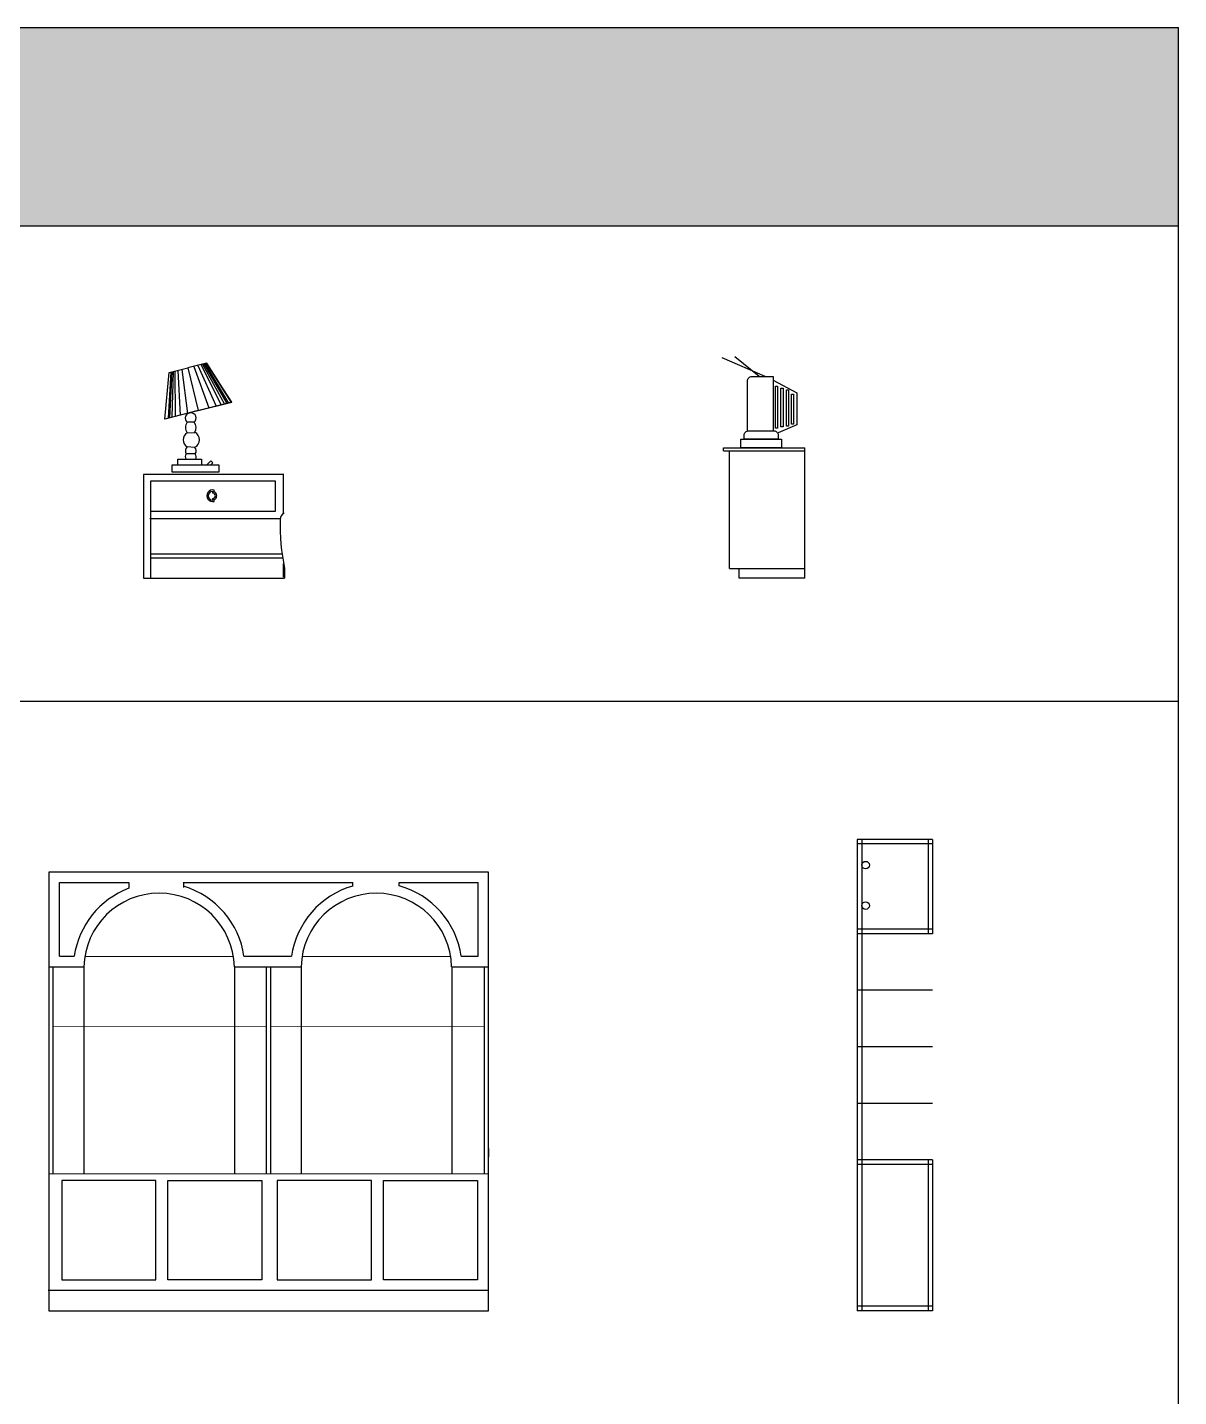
# Model space of a CAD drawing. Header units: millimetres. Extents: x 51491 to 87084, y 5379 to 33460.
# Drawn here: x 80211 to 87084, y 25289 to 33460 of the extents above; entities that cross this region are included whole.
import ezdxf

# ---------------------------------------------------------------- set-up
doc = ezdxf.new("R2010")
doc.units = ezdxf.units.MM
doc.layers.add('www.cad-blocks.net', color=7, linetype='Continuous')

# ---------------------------------------------------------------- blocks, each defined once
blk = doc.blocks.new('A$C19D019F7')
for p, q in [((2630.2, 2617.2), (5.2, 2617.2)), ((5.2, 2617.2), (5.2, 0)), ((2630.2, 0), (2630.2, 2617.2)), ((67.7, 2554.7), (482.4, 2554.7)), ((67.7, 2115), (67.7, 2554.7)), ((482.4, 2554.9), (482.4, 2521)), ((809.6, 2557.6), (809.6, 2524.8)), ((809.6, 2554.7), (1820.2, 2554.7)), ((1820.2, 2534.5), (1820.2, 2554.7)), ((2096.1, 2554.7), (2567.7, 2554.7)), ((2096.1, 2535.6), (2096.1, 2554.7)), ((2567.7, 2115), (2567.7, 2554.7)), ((5.2, 2052.5), (214.2, 2052.5)), ((30.2, 817), (30.2, 2052.5)), ((67.7, 2115), (156.8, 2115)), ((214.2, 2052.5), (214.2, 817)), ((1112.4, 2052.5), (1511.2, 2052.5)), ((1112.4, 2052.5), (1511.2, 2052.5)), ((1113.1, 2052.5), (1113.1, 817)), ((1169.9, 2115), (1453.7, 2115)), ((1305.2, 817), (1305.2, 2052.5)), ((1330.2, 817), (1330.2, 2052.5)), ((1511.4, 2052.5), (1511.4, 817)), ((2409.4, 2052.5), (2630.2, 2052.5)), ((2409.4, 2052.5), (2630.2, 2052.5)), ((2410.3, 2052.5), (2410.3, 817)), ((2466.9, 2115), (2567.7, 2115)), ((2605.2, 817), (2605.2, 2052.5)), ((81.7, 776.4), (81.7, 184.1)), ((643.5, 776.4), (81.7, 776.4)), ((643.5, 184.1), (643.5, 776.4)), ((715, 184.1), (715, 776.4)), ((715, 776.4), (1276.8, 776.4)), ((1276.8, 776.4), (1276.8, 184.1)), ((1368.7, 776.4), (1368.7, 184.1)), ((1930.5, 776.4), (1368.7, 776.4)), ((1930.5, 184.1), (1930.5, 776.4)), ((2002, 184.1), (2002, 776.4)), ((2002, 776.4), (2563.8, 776.4)), ((2563.8, 776.4), (2563.8, 184.1)), ((81.7, 184.1), (643.5, 184.1)), ((1276.8, 184.1), (715, 184.1)), ((1368.7, 184.1), (1930.5, 184.1)), ((2563.8, 184.1), (2002, 184.1)), ((0, 122.9), (2630.2, 122.9)), ((5.2, 0), (2630.2, 0))]:
    blk.add_line(p, q)
at = {"linetype": 'ByBlock'}
for p, q in [((5.2, 968.8), (5.2, 918.8)), ((214.2, 968.8), (214.2, 918.8)), ((214.2, 968.8), (214.2, 918.8)), ((1113.1, 968.8), (1113.1, 918.8)), ((1113.1, 968.8), (1113.1, 918.8)), ((1511.4, 968.8), (1511.4, 918.8)), ((1511.4, 968.8), (1511.4, 918.8)), ((2410.3, 968.8), (2410.3, 918.8)), ((2410.3, 968.8), (2410.3, 918.8)), ((2630.2, 968.8), (2630.2, 918.8))]:
    blk.add_line(p, q, dxfattribs=at)
at = {"const_width": 5}
for points in [[(219.8, 2113.7), (1106.8, 2113.7)], [(1516.8, 2113.7), (2403.8, 2113.7)], [(30.2, 1695.1), (1305.2, 1695.1)], [(1330.2, 1695.1), (2605.2, 1695.1)], [(9.7, 817), (1305.2, 817)], [(1305.2, 817), (2630.2, 817)]]:
    blk.add_lwpolyline(points, dxfattribs=at)
for centre, radius, start, end in [((1960.3, 2042.2), 511.8, 105.88427, 171.8317), ((1960.3, 2042.2), 511.8, 8.1683, 74.6095), ((663.3, 2042.2), 511.8, 110.70082, 171.8317), ((663.3, 2042.2), 449.3, 1.30229, 178.69771), ((663.3, 2042.2), 511.8, 8.1683, 73.38571), ((1960.3, 2042.2), 449.3, 1.30229, 178.69771)]:
    blk.add_arc(centre, radius, start, end)
blk = doc.blocks.new('A$C63056A52')
for p, q in [((450, 2812.5), (0, 2812.5)), ((0, 2812.5), (0, 0)), ((450, 2785.5), (0, 2785.5)), ((27, 2812.5), (27, 0)), ((423, 2812.5), (423, 2250)), ((450, 2812.5), (450, 2250)), ((450, 2277), (0, 2277)), ((450, 2250), (0, 2250)), ((450, 1912.5), (0, 1912.5)), ((450, 1575), (0, 1575)), ((450, 1237.5), (0, 1237.5)), ((450, 900), (0, 900)), ((423, 900), (423, 0)), ((450, 900), (450, 0)), ((450, 873), (0, 873)), ((450, 27), (0, 27)), ((450, 0), (0, 0))]:
    blk.add_line(p, q)
for centre in [(50.1, 2659.1), (50.1, 2417.7)]:
    blk.add_circle(centre, 22.5)
blk = doc.blocks.new('A$C58621017')
at = {"linetype": 'Continuous'}
for p, q in [((254, 1899, 324), (305, 2454, 324)), ((327, 2459, 324), (294, 1909, 324)), ((305, 2454, 324), (530, 2510, 324)), ((338, 2462, 324), (312, 1914, 324)), ((353, 2466, 324), (339, 1921, 324)), ((376, 2472, 324), (380, 1931, 324)), ((409, 2480, 324), (439, 1946, 324)), ((458, 2492, 324), (526, 1968, 324)), ((530, 2510, 324), (654, 2000, 324)), ((601, 2528, 324), (782, 2032, 324)), ((650, 2540, 324), (869, 2054, 324)), ((683, 2549, 324), (928, 2069, 324)), ((706, 2554, 324), (968, 2079, 324)), ((721, 2558, 324), (995, 2086, 324)), ((732, 2561, 324), (1014, 2090, 324)), ((749, 2565, 324), (1045, 2098, 324)), ((751, 2565, 324), (1048, 2099, 324)), ((752, 2566, 324), (1049, 2099, 324)), ((753, 2566, 324), (1051, 2099, 324)), ((1053, 2100, 324), (254, 1899, 324)), ((654, 2000, 324), (254, 1899, 324)), ((606, 1861, 324), (523, 1861, 324)), ((521, 1736, 324), (612, 1741, 324)), ((619, 1485, 324), (509, 1485, 324)), ((612, 1562, 324), (521, 1567, 324)), ((343, 1352, 324), (901, 1352, 324)), ((343, 1264, 324), (343, 1352, 324)), ((411, 1420, 324), (507, 1420, 324)), ((411, 1352, 324), (411, 1420, 324)), ((507, 1420, 324), (621, 1420, 324)), ((621, 1420, 324), (694, 1420, 324)), ((694, 1420, 324), (694, 1352, 324)), ((755, 1352, 324), (805, 1403, 324)), ((829, 1379, 324), (803, 1352, 324)), ((805, 1403, 324), (829, 1379, 324)), ((901, 1352, 324), (901, 1264, 324)), ((901, 1264, 324), (343, 1264, 324)), ((826, 1016), (826, 1036)), ((844, 1030), (844, 1051)), ((826, 931), (826, 952)), ((844, 916), (844, 938))]:
    blk.add_line(p, q, dxfattribs=at)
for p, q in [((1674, 1240), (0, 1240)), ((0, 1240), (0, 0)), ((88, 1163), (1571, 1163)), ((88, 0), (88, 1163)), ((1571, 1163), (1571, 796)), ((1668, 1239), (1668, 831)), ((1673, 773), (1673, 1155)), ((76, 714), (1633, 714)), ((1571, 796), (88, 796)), ((1654, 288), (88, 288)), ((1661, 240), (88, 240)), ((1673, 12), (1673, 171)), ((0, 0), (1684, 0)), ((1684, 118), (1684, 0))]:
    blk.add_line(p, q)
at = {"linetype": 'Continuous', "elevation": 324}
blk.add_lwpolyline([(754, 2566), (530, 2510), (654, 2000), (1053, 2100)], close=True, dxfattribs=at)
at = {"linetype": 'Continuous'}
for centre, radius, start, end in [((564, 1910, 324), 64.6, 310.2566, 229.7434), ((599, 1798, 324), 98.9, 140.2425, 218.1619), ((527, 1797, 324), 102, 326.8909, 39.2268), ((571, 1652, 324), 98.6, 120.657, 239.343), ((571, 1652, 324), 98.6, 294.7857, 65.2143), ((564, 1519, 324), 64.6, 132.2991, 211.7569), ((564, 1451, 324), 64.6, 148.2431, 208.2737), ((564, 1519, 324), 64.6, 328.2431, 41.8295), ((564, 1451, 324), 64.6, 331.7263, 31.7569), ((826, 984), 69.8, 75.6689, 284.3311), ((826, 984), 52.5, 90, 270), ((826, 984), 31.8, 270, 90), ((826, 984), 49.1, 290.6166, 69.3834)]:
    blk.add_arc(centre, radius, start, end, dxfattribs=at)
for centre, radius, start, end in [((4059, 624), 2428, 178.1978, 192.0285), ((1720, 698), 88.8, 117.7644, 178.1978)]:
    blk.add_arc(centre, radius, start, end)
blk = doc.blocks.new('A$C771130D6')
for p, q in [((513, 2409), (0, 2630)), ((441, 2409), (148, 2642)), ((606, 2364), (892, 2211)), ((892, 2211), (892, 1830)), ((892, 1830), (669, 1737)), ((13, 1558), (985, 1558)), ((13, 1522), (13, 1558)), ((13, 1522), (985, 1522)), ((85, 118), (85, 1522)), ((985, 0), (985, 1558)), ((85, 118), (985, 118)), ((201, 0), (201, 118)), ((985, 0), (201, 0))]:
    blk.add_line(p, q)
blk.add_lwpolyline([(300, 1761), (300, 2355, -0.414214), (354, 2409), (606, 2409), (606, 1761)], format="xyb")
for points in [[(634, 2292), (659, 2292), (659, 1791), (634, 1791)], [(700, 2270), (725, 2270), (725, 1807), (700, 1807)], [(766, 2250), (791, 2250), (791, 1814), (766, 1814)], [(826, 2198), (851, 2198), (851, 1839), (826, 1839)], [(223, 1660), (707, 1660), (707, 1558), (223, 1558)]]:
    blk.add_lwpolyline(points, close=True)
blk.add_lwpolyline([(316, 1761), (615, 1761, -0.414214), (669, 1707), (669, 1660), (262, 1660), (262, 1707, -0.414214)], format="xyb", close=True)
blk = doc.blocks.new('FORMAT')
at = {"layer": 'www.cad-blocks.net', "true_color": 0x546d8e}
h = blk.add_hatch(color=155, dxfattribs=at)
h.set_gradient(color1=(68, 68, 68), color2=(84, 109, 142), tint=1)
h.paths.add_polyline_path([(87084.1, 33459.9), (54628.8, 33459.9), (54628.8, 32276.3), (87084.1, 32276.3)])
at = {"layer": 'www.cad-blocks.net', "color": 155, "true_color": 0x546d8e}
for p, q in [((54628.8, 33459.9), (87084.1, 33459.9)), ((87084.1, 6072.2), (87084.1, 33459.9)), ((87084.1, 5378.7), (87084.1, 33459.9)), ((54628.8, 32276.3), (87084.1, 32276.3)), ((54628.8, 32276.3), (87084.1, 32276.3)), ((54446.3, 29439), (87084.1, 29439))]:
    blk.add_line(p, q, dxfattribs=at)

msp = doc.modelspace()

# ---------------------------------------------------------------- block references
at = {"xscale": 0.5, "yscale": 0.5, "zscale": 0.5}
for name, p in [('A$C771130D6', (84359.7, 30172.8)), ('A$C58621017', (80904.2, 30172.8))]:
    msp.add_blockref(name, p, dxfattribs=at)
for name, p in [('A$C63056A52', (85165.3, 25801.7)), ('A$C19D019F7', (80334.3, 25801.7))]:
    msp.add_blockref(name, p)
at = {"layer": 'www.cad-blocks.net'}
msp.add_blockref('FORMAT', (0, 0), dxfattribs=at)

doc.saveas('drawing.dxf')
